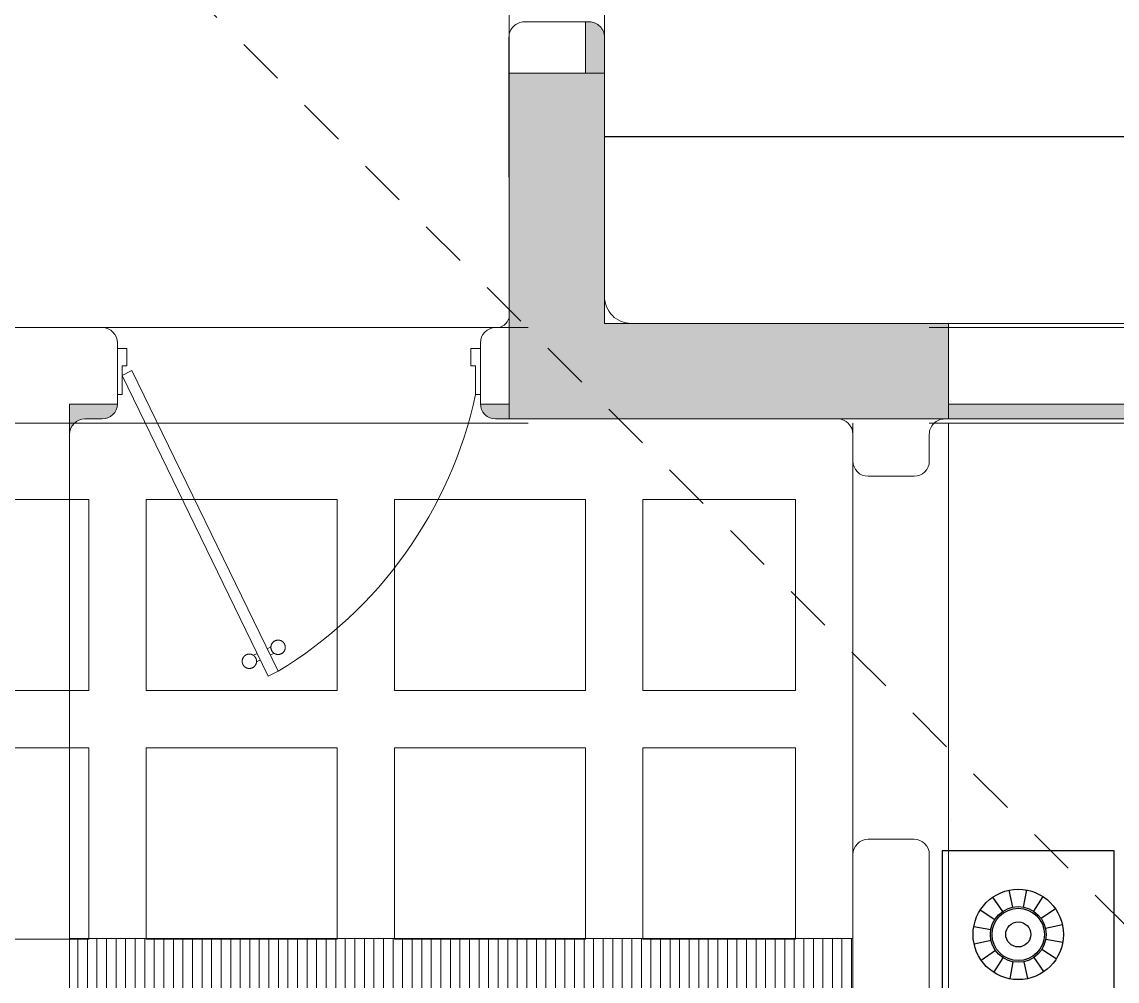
# Model space of a CAD drawing. Header units: metres. Extents: x -232 to 581, y 30 to 789.
# Drawn here: x 231.488 to 234.354, y 523.284 to 525.795 of the extents above; entities that cross this region are included whole.
import ezdxf

# ---------------------------------------------------------------- set-up
doc = ezdxf.new("R2010")
doc.units = ezdxf.units.M
doc.linetypes.add('HIDDEN', pattern=[9.524999999999999, 6.349999999999999, -3.174999999999999])
doc.linetypes.add('HIDDEN2', pattern=[0.1875, 0.125, -0.0625])
for name, color, linetype, lineweight in [('A-ANNO-TEXT', 251, 'Continuous', 13), ('A-DOOR', 35, 'Continuous', 5), ('A-WALL', 250, 'Continuous', 20), ('baños', 140, 'Continuous', 0), ('BOVEDILLA', 8, 'Continuous', 5), ('closets', 253, 'Continuous', 0), ('Columnas', 7, 'Continuous', 18), ('VIGAS', 1, 'HIDDEN', 15)]:
    doc.layers.add(name, color=color, linetype=linetype, lineweight=lineweight)
for name, color, linetype in [('ACERO', 5, 'Continuous'), ('HATCH', 8, 'Continuous'), ('MOBILIARIOS', 252, 'Continuous')]:
    doc.layers.add(name, color=color, linetype=linetype)
doc.layers.add('PISO', color=7, linetype='Continuous', lineweight=5, true_color=0xe6e6e6)
doc.layers.add('Techos 1', color=7, linetype='HIDDEN2', lineweight=9, true_color=0x42391a)
doc.layers.add('RELLENO SECCION', color=8, linetype='Continuous', lineweight=0, transparency=0.4)
doc.styles.get("Standard").update_dxf_attribs({"font": 'arial.ttf'})

# ---------------------------------------------------------------- blocks, each defined once
blk = doc.blocks.new('*U247')
at = {"layer": 'BOVEDILLA'}
blk.add_lwpolyline([(-0.25, -0.25), (0.25, -0.25), (0.25, 0.25), (-0.25, 0.25)], close=True, dxfattribs=at)
blk = doc.blocks.new('*U249')
at = {"layer": 'BOVEDILLA'}
blk.add_lwpolyline([(-0.2000000000001094, 0.25), (0.2000000000001023, 0.25), (0.2000000000001023, -0.25), (-0.2000000000001094, -0.25)], close=True, dxfattribs=at)
blk = doc.blocks.new('planta de entrepiso 20.03')
at = {"layer": 'VIGAS', "color": 18, "true_color": 0x000000}
for p, q in [((40.79186791380363, -33.3622408770907), (40.79186791380423, -26.78224117352443)), ((41.04186791380363, -33.3622408770907), (41.04186791380423, -26.78224117352443)), ((35.09198498640484, -34.01681850939144), (40.84198498640359, -34.01681850939178)), ((41.89186791380425, -34.01681850940236), (47.09198498640393, -34.01681850940247)), ((35.09198498640481, -34.26681850939144), (40.84198498640356, -34.26681850939178)), ((41.69198498640478, -39.71681850939126), (41.69198498640509, -34.26681850939133)), ((41.89186791380425, -34.26681850940236), (47.09198498640393, -34.26681850940247)), ((41.94198498640478, -39.71681850939126), (41.94198498640509, -34.26681850939133))]:
    blk.add_line(p, q, dxfattribs=at)
at = {"layer": 'ACERO', "color": 18, "linetype": 'ByBlock', "lineweight": -2, "true_color": 0x000000, "transparency": 16777216}
for p in [(41.34198498640495, -34.7168185094024), (41.34198498640495, -35.36681850940238)]:
    blk.add_blockref('*U249', p, dxfattribs=at)
at = {"layer": 'BOVEDILLA', "color": 18, "linetype": 'ByBlock', "lineweight": -2, "true_color": 0x000000, "transparency": 16777216}
for p in [(39.44198498640486, -34.7168185094024), (40.09198498640484, -34.7168185094024), (40.74198498640484, -34.7168185094024), (39.44198498640486, -35.36681850940238), (40.09198498640484, -35.36681850940238), (40.74198498640484, -35.36681850940238)]:
    blk.add_blockref('*U247', p, dxfattribs=at)
blk = doc.blocks.new('A$Cb50f4bf1')
at = {"layer": 'MOBILIARIOS'}
for p, q in [((0.4499999913598458, 0.4499987532765317), (-8.637243809062056e-09, 0.4499987532765317)), ((-8.637243809062056e-09, 0.4499987532765317), (-8.637243809062056e-09, -1.246720557901426e-06)), ((0.4499999913598458, -1.246720557901426e-06), (0.4499999913598458, 0.4499987532765317)), ((0.1634793726523185, 0.3479509918297481), (0.1892838584142282, 0.3106693436247951)), ((0.2058065758071734, 0.3663018581983124), (0.2153797429534734, 0.3219831573051124)), ((0.2519343850042333, 0.3670579286526845), (0.2438188056155468, 0.3224492955241658)), ((0.2948402594308845, 0.3501040983146595), (0.2702714568993088, 0.311996792978789)), ((0.3279921686596481, 0.318021434181901), (0.2907105204546951, 0.2922169484199912)), ((0.131396708512284, 0.3147990826082605), (0.1695040138554305, 0.2902302800766847)), ((0.114442878181535, 0.2718932081743333), (0.1590515113100537, 0.2637776287856468)), ((0.3463430350209364, 0.2756942310197701), (0.3020243341277364, 0.2661210638807461)), ((0.1151989486359071, 0.2257653989845494), (0.1595176495291071, 0.2353385661235734)), ((0.3470991054753085, 0.2295664218299862), (0.3024904723540658, 0.2376820012186727)), ((0.1335498150044714, 0.1834381958224185), (0.1708314632021484, 0.2092426815843282)), ((0.3301452751445595, 0.186660547396059), (0.2920379698014131, 0.2112293499276348)), ((0.166701724225959, 0.15135553168966), (0.1912705267575348, 0.1894628370255305)), ((0.2096075986526102, 0.134401701351635), (0.2177231780485727, 0.1790103344801537)), ((0.2557354078496701, 0.1351577718060071), (0.2461622407033701, 0.1794764726992071)), ((0.298062611004525, 0.1535086381745714), (0.2722581252426153, 0.1907902863795243)), ((-8.637243809062056e-09, -1.246720557901426e-06), (0.4499999913598458, -1.246720557901426e-06))]:
    blk.add_line(p, q, dxfattribs=at)
for radius in [0.1182375542512629, 0.07289670315566256, 0.06842775208154064, 0.0328094779534814]:
    blk.add_circle((0.2307709918284218, 0.2507298149985218), radius, dxfattribs=at)
blk = doc.blocks.new('puerta 1.00')
at = {"layer": 'A-DOOR'}
for p, q in [((-0.1499909777825792, -0.01249999999998863), (-0.9369131065861893, -0.3949003899592327)), ((-0.1376018300305759, -0.03799499105906534), (-0.1499909777825792, -0.01249999999998863)), ((-0.1376018300305759, -0.03799499105906534), (-0.9245239588341292, -0.4203953810183521)), ((-0.8945933787151716, -0.3743353558235185), (-0.8995626804436938, -0.3641092849366885)), ((-0.8776654875668441, -0.3661093421694943), (-0.8826347892953663, -0.3558832712826359)), ((-0.9369131065861893, -0.3949003899592185), (-0.9245239588341292, -0.4203953810182952)), ((-0.8822042309632252, -0.3998303468828937), (-0.8772349292346462, -0.4100564177697379)), ((-0.8652763398148409, -0.391604333228571), (-0.8603070380863755, -0.4018304041154153))]:
    blk.add_line(p, q, dxfattribs=at)
for points in [[(-0.08000000000000003, 0), (-0.07999999999977266, -0.02502577938815875), (-0.1250000000001364, -0.02502577938815875), (-0.1250000000001364, -0.01249999999998863), (-0.2000000000002728, -0.01249999999998863), (-0.2000000000002728, 0), (-0.08000000000000003, 0)], [(-0.08000000000000003, -0.949999999999676), (-0.07999999999977266, -0.9249742206115172), (-0.1250000000001364, -0.9249742206115172), (-0.1250000000001364, -0.9374999999996874), (-0.2000000000002728, -0.9374999999996874), (-0.2000000000002728, -0.949999999999676), (-0.08000000000000003, -0.949999999999676)]]:
    blk.add_lwpolyline(points, dxfattribs=at)
blk.add_arc((0.0366406024470507, 0.1601847667154885), 1.12290276596214, 211.1335814021241, 257.8342745107439, dxfattribs=at)
for points in [[(-0.8982293876285894, -0.3641570476290497), (-0.9032723932726299, -0.3641552480922314), (-0.9120053357341931, -0.3591091255589873), (-0.9170452244890726, -0.3503725840241714), (-0.9170416254155498, -0.3402865727359341), (-0.9119955028824052, -0.3315536302744846), (-0.9032589613473192, -0.3265137415195056), (-0.8931729500592382, -0.3265173405931563), (-0.8844400075977319, -0.3315634631261162), (-0.8794001188427956, -0.3403000046612163), (-0.8794037179163752, -0.3503860159494536), (-0.8844498404495198, -0.3591189584108889), (-0.8931863819846058, -0.3641588471658821), (-0.8982293876285894, -0.3641570476290497)], [(-0.8616537628267338, -0.4394241479959078), (-0.8666967684707743, -0.4394223484592317), (-0.8754297109322806, -0.4343762259259734), (-0.8804695996872169, -0.4256396843908874), (-0.8804660006136942, -0.4155536731029486), (-0.8754198780805496, -0.4068207306414706), (-0.8666833365455204, -0.4017808418864917), (-0.8565973252574395, -0.4017844409598581), (-0.8478643827958763, -0.4068305634931022), (-0.8428244940409968, -0.4155671050282024), (-0.8428280931145196, -0.4256531163161554), (-0.8478742156476073, -0.4343860587779034), (-0.8566107571826933, -0.4394259475325839), (-0.8616537628267338, -0.4394241479959078)]]:
    blk.add_open_spline(points, degree=2, dxfattribs=at)
blk = doc.blocks.new('A$C89702949')
at = {"layer": 'HATCH'}
h = blk.add_hatch(dxfattribs=at)
h.set_pattern_fill('AR-CONC', color=256, scale=0.00032)
h.set_pattern_definition([(49.99999999999999, (114.3310712337616, 55.23879643552809), (0.05829909407872129, -0.005100507372448988), [0.006096000000000001, -0.067056]), (355, (114.3310712337616, 55.23879643552809), (-0.01127789485599019, 0.06113819047649125), [0.004876800000000001, -0.05364498693440001]), (100.4514447, (114.3359294760016, 55.23837139440808), (0.04702119906891305, 0.05603768061190244), [0.005180802815999999, -0.05698887827199999]), (46.18420000000001, (114.3310712337616, 55.25505243552809), (0.08674529308548158, -0.01345354493847269), [0.009144000000000001, -0.100584]), (96.63555760999992, (114.3383000017616, 55.25393131552809), (0.07596932289648096, 0.07917635987127089), [0.0077712074048, -0.08548339461120001]), (351.1841511700001, (114.3310712337616, 55.25505243552809), (0.07596932290079265, 0.07917635986737045), [0.007315189462400001, -0.0804671142144]), (21, (114.3391992337616, 55.25098843552809), (0.0485166052061224, -0.03272486341986804), [0.006096000000000001, -0.067056]), (326.0000000000001, (114.3391992337616, 55.25098843552809), (0.01977664907124706, 0.05894014915914217), [0.004876800000000001, -0.0536448]), (71.45144499999999, (114.3432422841936, 55.24826136356009), (0.06829325416918917, 0.02621528604348968), [0.005180802816000001, -0.056988780032]), (37.50000000000001, (114.3310712337616, 55.23879643552809), (0.0009883530401893813, 0.027057612439409), [0, -0.05299456, 0, -0.05445760000000001, 0, -0.05384800000000001]), (7.499999999999999, (114.3310712337616, 55.23879643552809), (0.02138229200329784, 0.03205778394179824), [0, -0.03104896, 0, -0.05177536000000001, 0, -0.0205232]), (327.5, (114.3129457937616, 55.23879643552809), (0.04338899045339885, -0.001833198077655502), [0, -0.02032, 0, -0.06339840000000001, 0, -0.0841248]), (317.5, (114.3048177937616, 55.23879643552809), (0.04740133804352578, 0.00813647713066657), [0, -0.026416, 0, -0.04210304, 0, -0.0597408])])
h.paths.add_polyline_path([(14.64988292747904, 6.654577632321718), (14.3998829274783, 6.654577632321718), (14.39988292747819, 5.750000000010118), (15.55000000007976, 5.750000000010118), (15.55000000007976, 6.000000000010118), (14.64988292749723, 6.000000000010061)])
at = {"layer": 'Columnas'}
blk.add_lwpolyline([(14.64988292747904, 6.654577632321718), (14.3998829274783, 6.654577632321718), (14.39988292747819, 5.750000000010118), (15.55000000007976, 5.750000000010118), (15.55000000007976, 6.000000000010118), (14.64988292749723, 6.000000000010061), (14.64988292747904, 6.654577632321718)], dxfattribs=at)
blk = doc.blocks.new('20.03.2026 LN 09 SEGUNDO NIVEL ARQ')
at = {"layer": 'closets'}
h = blk.add_hatch(dxfattribs=at)
h.set_pattern_fill('LINE', color=5, scale=0.2, angle=90)
h.set_pattern_definition([(90, (-880.3409015090742, 203.0134768248208), (-0.025, 1.530808498934192e-18), [])])
edge = h.paths.add_edge_path()
edge.add_arc((90.55592958698068, -58.65860490500995), 0.03999999999999915, 270, 360)
edge.add_line((90.59592958698067, -58.65860490500995), (90.59592958698067, -58.09770490504727))
edge.add_line((90.59592958698067, -58.09770490504729), (88.54592951528454, -58.09770490504729))
edge.add_line((88.54592951528454, -58.09770490504729), (88.54592958697992, -58.65860490501))
edge.add_arc((88.58592958697989, -58.65860490501007), 0.03999999999996362, 179.9999999999542, 270.0000000000407)
edge.add_line((88.58592958697992, -58.69860490501003), (90.55592958698068, -58.69860490501002))
at = {"layer": 'RELLENO SECCION'}
h = blk.add_hatch(color=5, dxfattribs=at)
h.dxf.hatch_style = 1
h.paths.add_polyline_path([(89.94581251447465, -55.7386272726983, 0.4142135623731447), (89.90581251447466, -55.69862727269833), (89.89564343023719, -55.69862727269833), (89.8956434228813, -55.83312727269833), (89.94581251447462, -55.83312727269833)])
h = blk.add_hatch(color=5, dxfattribs=at)
h.dxf.hatch_style = 1
edge = h.paths.add_edge_path()
edge.add_line((88.67088438254308, -56.69860490500992), (88.54592958698015, -56.69860490500992))
edge.add_line((88.54592958698015, -56.69860490500992), (88.54592958826223, -56.77769477744632))
edge.add_arc((88.58592958698014, -56.77770490500995), 0.04000000000001147, 90, 179.9854933336122, ccw=False)
edge.add_line((88.58592958698014, -56.73770490500988), (88.63087693710852, -56.7377049057025))
edge.add_arc((88.63087693710852, -56.69768693014078), 0.04001797556173159, 270, 358.6855732021037)
h = blk.add_hatch(color=5, dxfattribs=at)
h.dxf.hatch_style = 1
edge = h.paths.add_edge_path()
edge.add_line((89.6958125144588, -56.69860490500992), (89.62089450882448, -56.69860490500992))
edge.add_arc((89.66088438254275, -56.69770490500991), 0.04000000000004049, 181.28926383636, 269.9999999999593)
edge.add_line((89.66088438254272, -56.73770490500988), (89.6958125144588, -56.73770490500988))
edge.add_line((89.6958125144588, -56.73770490500988), (89.6958125144588, -56.69860490500989))
h.paths.add_polyline_path([(93.76192959477206, -56.69860490501003), (91.82092966098068, -56.69860490501003), (91.82092966098068, -56.73774427063404), (93.76192959477206, -56.73771257608951)])
h.paths.add_polyline_path([(95.02092966098081, -56.69860490501003), (93.76192959477206, -56.69860490501003), (93.76192959477206, -56.73771257608951), (95.02092966098081, -56.73769201790549)])
edge = h.paths.add_edge_path()
edge.add_line((95.02092966098081, -56.69860490501003), (95.02092966098081, -56.73769201790555))
edge.add_line((95.02092966098081, -56.73769201790549), (95.90586276087024, -56.73767756776368))
edge.add_arc((95.90586341402934, -56.77767756775836), 0.03999999999998858, 0, 90.0009355815024, ccw=False)
edge.add_line((95.94586341402933, -56.77767756775836), (95.94586913563214, -56.69860490500999))
edge.add_line((95.94586913563214, -56.69860490501003), (95.02092966098081, -56.69860490501003))
h.paths.add_polyline_path([(91.82092966098068, -56.69860490501003), (90.84592958706037, -56.69860490501003), (90.84592958706037, -56.73776019138847), (91.82092966098068, -56.73774427063404)])
at = {"layer": 'A-ANNO-TEXT', "color": 5}
blk.add_line((90.85286929539961, -57.78838494196839), (90.85349623985087, -57.78838494196839), dxfattribs=at)
at = {"layer": 'A-WALL', "color": 5, "transparency": 33554684}
blk.add_line((89.73592958699999, -55.69862727269833), (89.90581251447466, -55.69862727269833), dxfattribs=at)
at = {"layer": 'A-WALL', "color": 5}
for p, q in [((89.8956434228813, -55.83312727269833), (89.89564343023719, -55.69862727269833)), ((89.69564342980064, -55.73857723669744), (89.69581251445894, -56.47295816181395)), ((89.94581251447465, -55.73862727269693), (89.94581251447454, -56.40862478173597)), ((90.8459295870604, -56.48770490500999), (95.87592958698028, -56.48770490500999)), ((85.13592943295475, -56.4986049050101), (88.63088438254306, -56.4986049050101)), ((88.67088438254305, -56.69860490500992), (88.67088438254305, -56.53860490501006)), ((89.62088438254273, -56.69770490500991), (89.62088438254273, -56.53695195765283)), ((88.54592958698015, -56.69860490500992), (88.54592958697992, -58.65860490500995)), ((88.54592958698015, -56.69860490500992), (88.67088438254305, -56.69860490500992)), ((89.62088438254273, -56.69860490500992), (89.6958125144588, -56.69860490500992)), ((95.94592958698024, -56.69860490501003), (90.84592958706037, -56.69860490501003)), ((88.63088438254306, -56.73770490500988), (88.58592958698014, -56.73770490500988)), ((90.55592958698068, -56.73770490500999), (89.66088438254272, -56.73770490500988)), ((95.90586009253383, -56.7376775678963), (90.84592958706037, -56.73776019138847)), ((90.59592958698067, -56.84770490501), (90.59592958698067, -56.77770490500995)), ((90.79592958700059, -56.77769168355042), (90.79592958698072, -56.84770490501)), ((90.75592958698073, -56.88770490500997), (90.63592958698067, -56.88770490500997)), ((90.63592958698067, -57.8377049050099), (90.75592958698067, -57.8377049050099)), ((90.59592958698067, -57.87770490500998), (90.59592958698067, -58.65860490500995)), ((90.79592958698072, -61.09770490500966), (90.79592958698066, -57.87770490500998))]:
    blk.add_line(p, q, dxfattribs=at)
for centre, radius, start, end in [((89.73564342980063, -55.73857723669744), 0.04, 90.00000000002768, 180.0000006497752), ((89.90581251447466, -55.7386272726983), 0.04, 359.999999999987, 90), ((90.01581251447453, -56.41770490500994), 0.06999999999999318, 180, 270.0000000000912), ((89.66224224153444, -56.46384659542434), 0.03478482235538746, 267.7628357347999, 344.8147426879115), ((88.63088438254306, -56.53860490501006), 0.04, 0, 90), ((89.66088438254272, -56.53860490501006), 0.04, 90, 180), ((89.66088438254272, -56.69770490500991), 0.04, 180, 269.9999999999951), ((88.63087693710852, -56.69768693014078), 0.04001797556173223, 270.0106600089558, 358.6855732021024), ((88.58592958698014, -56.77770490500995), 0.04, 90, 179.9999999999935), ((90.55592958698068, -56.77770490500995), 0.04, 0, 89.99999999999511), ((90.83592958700058, -56.77769168356485), 0.04, 89.87291434034269, 179.9999999999739), ((90.63592958698067, -56.84770490501), 0.04, 180, 270), ((90.75592958698073, -56.84770490501), 0.04, 270, 0), ((90.63592958698067, -57.87770490500998), 0.04, 90, 180), ((90.75592958698067, -57.87770490500998), 0.04, 0, 90)]:
    blk.add_arc(centre, radius, start, end, dxfattribs=at)
at = {"layer": 'closets', "color": 5}
blk.add_line((88.54592951528454, -58.09770490504729), (90.59592958698067, -58.09770490504729), dxfattribs=at)
at = {"layer": 'MOBILIARIOS', "color": 5}
blk.add_line((89.94581251446425, -55.99861074416253), (95.94592958698024, -55.9986107441639), dxfattribs=at)
at = {"layer": 'PISO', "color": 5}
blk.add_line((88.63088438254306, -56.4986049050101), (89.66088438262221, -56.49860490501317), dxfattribs=at)
at = {"layer": 'Techos 1', "color": 5}
blk.add_line((88.84266905215557, -55.59860490504775), (92.74592958698074, -59.49866608891512), dxfattribs=at)
at = {"color": 5}
blk.add_blockref('A$C89702949', (75.29592958698063, -62.48770490502011), dxfattribs=at)
at = {"layer": 'A-DOOR', "color": 5, "rotation": 90}
blk.add_blockref('puerta 1.00', (88.67088438254305, -56.47360490500989), dxfattribs=at)
at = {"layer": 'MOBILIARIOS', "color": 5, "rotation": 90}
blk.add_blockref('A$Cb50f4bf1', (91.27944060573796, -58.31749518861432), dxfattribs=at)
at = {"layer": 'baños', "color": 5, "linetype": 'Continuous', "flags": 8}
for tag, p in [('MODELNUMBER', (83.78128570556493, -42.91751556127974, 2.857834639711941e-07)), ('TRADENAME', (83.78128570562023, -42.91755751869266, 2.857834639711941e-07)), ('MATERIAL', (83.78128570573188, -42.91764209117639, 2.857834639711941e-07)), ('PRODUCT', (83.78128570567617, -42.91759980493464, 2.857834639711941e-07)), ('MODELNUMBER', (84.95602967916813, -42.91751556127974, 2.857834639711941e-07)), ('TRADENAME', (84.95602967922343, -42.91755751869266, 2.857834639711941e-07)), ('MATERIAL', (84.95602967933507, -42.91764209117639, 2.857834639711941e-07)), ('PRODUCT', (84.95602967927937, -42.91759980493464, 2.857834639711941e-07))]:
    blk.add_attdef(tag, p, '', height=2.537174511142602e-05, rotation=180.0000755047861, dxfattribs=at)
at = {"layer": 'baños', "color": 5, "linetype": 'Continuous'}
for tag, p, rotation in [('MODELNUMBER', (85.8912030458427, -56.99336542269737), 180.0000755047722), ('TRADENAME', (85.89116250411479, -56.99332309077693), 180.0000755047722), ('MATERIAL', (85.89138948539119, -56.9932384265295), 180.0000755047722), ('PRODUCT', (85.89138785685003, -56.99328075850576), 180.0000755047722), ('MODELNUMBER', (86.60077129692553, -56.99336542284937), 179.9999244952277), ('TRADENAME', (86.60077129698124, -56.99332309087549), 179.9999244952277), ('MATERIAL', (86.60077129709288, -56.99323842692729), 179.9999244952277), ('PRODUCT', (86.60077129703694, -56.99328075890139), 179.9999244952277)]:
    blk.add_attdef(tag, p, '', height=2.5399184405861e-05, rotation=rotation, dxfattribs=at)

msp = doc.modelspace()

# ---------------------------------------------------------------- block references
at = {"layer": 'Columnas'}
msp.add_blockref('planta de entrepiso 20.03', (191.9707105794469, 559.0112471869854), dxfattribs=at)

# ---------------------------------------------------------------- next in the draw order: block references
at = {"color": 1}
msp.add_blockref('20.03.2026 LN 09 SEGUNDO NIVEL ARQ', (143.0667659788706, 581.493133582604), dxfattribs=at)

doc.saveas('drawing.dxf')
